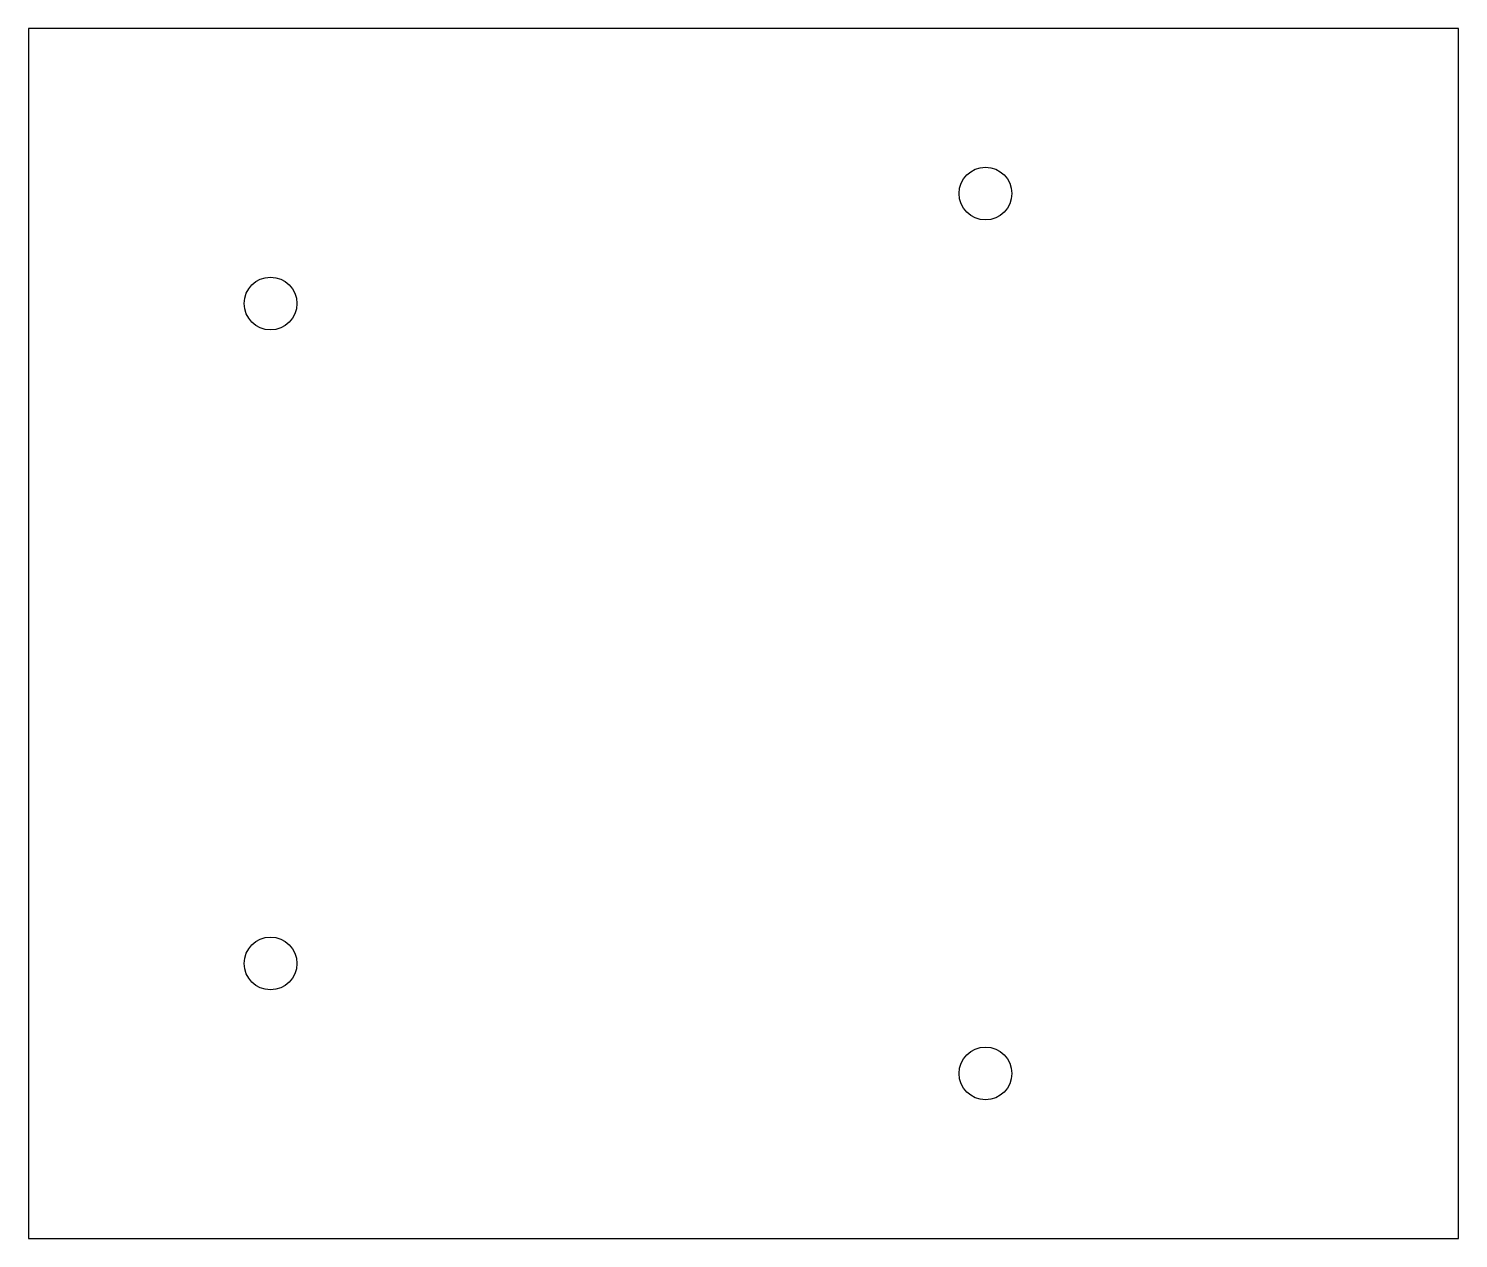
# Model space of a CAD drawing. Header units: millimetres. Extents: x -65 to 65, y -55 to 55.
import ezdxf

# ---------------------------------------------------------------- set-up
doc = ezdxf.new("R2010")
doc.units = ezdxf.units.MM

msp = doc.modelspace()

# ---------------------------------------------------------------- linework, layer by layer
at = {"color": 7, "linetype": 'Continuous', "lineweight": 25}
for p, q in [((-65, 55), (-65, -55)), ((65, 55), (-65, 55)), ((65, -55), (65, 55)), ((-65, -55), (65, -55))]:
    msp.add_line(p, q, dxfattribs=at)
for centre in [(22, 40), (-43, 30), (-43, -30), (22, -40)]:
    msp.add_circle(centre, 2.4, dxfattribs=at)

doc.saveas('drawing.dxf')
